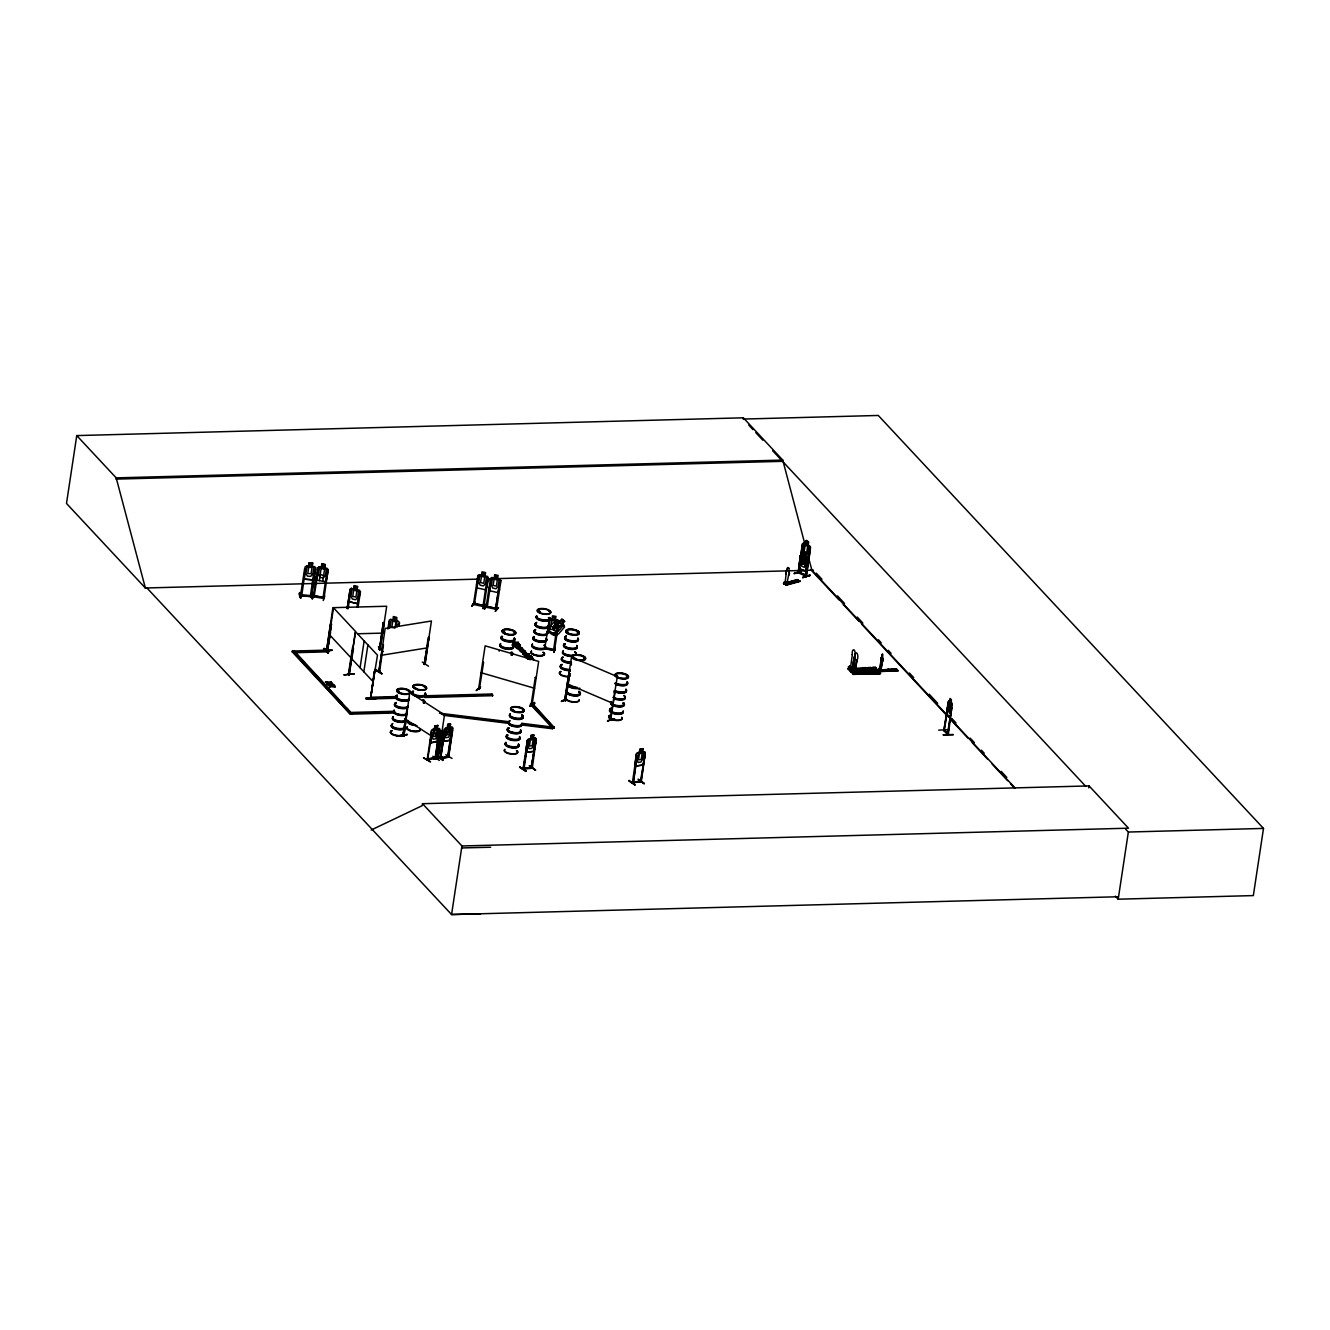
<?xml version="1.0" encoding="UTF-8"?>
<svg xmlns="http://www.w3.org/2000/svg" width="1330" height="1330" viewBox="0 0 1330 1330"><rect width="100%" height="100%" fill="white"/><g stroke="black" fill="none" stroke-linecap="round" stroke-linejoin="round"><path stroke-width="1.5" d="M530.088 659.281C532.914 657.486 535.192 658.716 530.138 659.331M533.496 659.647C532.848 656.039 527.395 659.082 528.226 659.015M850.153 667.195L851.3 667.244M851.084 667.228L850.818 666.596M853.112 669.655C851.117 670.636 855.207 670.187 852.33 669.106L851.898 672.049M854.242 670.154L853.528 670.287M879.978 668.641L879.263 668.425M398.535 691.251L399.033 691.317M409.075 691.268L408.626 691.085M414.212 687.228L415.176 687.992M425.317 686.895L424.403 687.261L425.367 687.028M424.719 686.879L425.55 687.477L425.018 686.829M504.486 632.481L503.122 632.315L504.951 632.232M503.621 632.282L504.402 632.781M512.715 710.503L511.634 709.804L513.629 710.287M514.344 632.349L514.078 632.132M513.43 709.954L512.449 709.671M522.906 709.538L522.707 709.572M522.457 710.037L523.056 709.705M539.681 611.601L538.633 611.634L539.93 611.384M549.323 611.235L548.708 611.268M548.825 611.434L549.822 611.584M566.78 632.681L567.361 632.498M567.112 632.615C569.29 632.748 566.763 631.334 567.511 632.864M573.064 657.785L574.41 658.333M574.942 658.217L573.064 657.885L574.992 658.35M577.187 632.232L578.085 632.099M584.202 658.051L583.604 657.934M617.27 676.355L616.671 676.505M616.256 676.006L617.187 676.671M626.646 675.756L627.278 675.773M949.836 717.469L946.677 714.077L946.761 710.336L946.777 714.077L949.952 717.469L950.8 714.676M849.488 667.095L850.053 666.579M785.947 582.174L785.033 582.141L786.047 582.39M785.614 582.44L784.916 581.725L785.548 584.053L786.18 582.124L785.165 582.025M789.189 568.675L788.69 571.435A2.444 1.729 74.7 0 1 788.524 575.125L788.624 575.109A2.444 1.729 74.7 0 0 788.806 571.401L788.69 571.435M879.928 668.475L878.182 670.004L896.437 669.223L897.733 670.885M851.05 666.546L848.49 666.796L848.723 669.539L873.976 668.741M787.493 567.844L787.044 570.537A2.444 1.729 74.7 0 0 786.146 573.878L785.099 582.723L787.51 584.053M383.456 644.651L379.615 671.717C380.513 670.32 377.205 671.633 379.831 670.952M424.054 664.335L428.992 637.319L425.135 664.385L424.054 664.335L424.952 664.152M424.204 663.354L425.168 663.188M447.695 755.972L448.858 756.055L447.695 756.936M521.809 648.508C513.197 648.658 529.739 652.914 520.662 647.56M521.892 647.943C514.959 648.525 515.608 644.817 518.517 646.23L519.598 646.646L518.833 644.485L514.843 644.585L520.346 646.064L516.422 646.38L518.434 646.796M852.347 654.759L850.469 668.009L852.081 669.472L854.326 656.821A3.674 1.496 88.2 0 0 855.04 652.082A3.674 1.496 88.2 0 0 853.062 650.004A3.674 1.496 88.2 0 0 852.347 654.759L852.131 654.759M855.007 657.851L853.345 671.101L854.741 672.564L857.002 659.913A3.674 1.496 88.2 0 0 857.717 655.175A3.674 1.496 88.2 0 0 855.722 653.096A3.674 1.496 88.2 0 0 855.007 657.851L853.544 671.085L854.957 672.564L857.002 659.913M881.724 670.037L881.557 671.201L879.828 669.289L880.942 660.445A2.444 0.998 88.2 0 1 881.674 657.12L882.322 654.21M879.978 669.273L881.092 660.445A2.444 0.998 88.2 0 1 881.807 657.12L882.089 654.427M433.896 758.981L442.591 757.635L427.196 759.713L431.485 730.818L432.616 729.472L434.046 729.239L437.603 741.01L430.554 742.788L431.419 730.785L432.666 729.488L439.365 728.474L440.097 729.505L437.387 741.791L430.687 742.871M435.359 758.649L439.066 731.633L435.06 758.466M435.209 757.485L436.074 758.549L439.066 731.633M804.983 544.469L782.755 460.08L743.32 417.803L76.758 435.592L66.5 503.455L145.419 588.06L146.982 588.026M480.612 913.826L451.568 914.541L146.932 587.96L145.369 587.993L116.192 477.869L76.758 435.592M301.162 597.303C299.2 585.05 298.585 600.595 301.228 597.303M304.62 568.758L305.634 568.991L304.62 568.758L300.48 595.774L300.796 594.61L311.436 595.674M395.126 712.98L350.355 714.177L292.251 651.883L292.384 651.052L327.978 650.104L328.643 651.8L295.011 652.698L295.144 651.85L328.776 650.952M301.395 595.657L301.794 595.175M305.584 568.841L301.694 595.873M309.275 562.756L308.876 566.181L306.931 567.145L306 573.313L307.363 576.106L310.688 576.372L312.849 573.878L313.78 567.711L312.184 566.464L312.799 563.006L309.258 562.723L308.776 566.065L305.052 566.962L304.304 579.198L312.633 579.88L314.346 576.688M310.472 595.624L310.223 596.605L310.405 595.424M314.262 569.689L315.243 569.772L314.229 569.539L310.322 596.588M311.203 594.444L312.55 598.783L311.187 594.46M300.713 595.807L311.187 596.638L315.193 569.622M311.303 596.655L315.675 567.76L312.317 566.364M313.88 594.094L312.434 598.084M324.121 597.519L313.548 595.607L313.165 596.572L317.538 567.877L321.278 567.278M314.395 595.774L314.079 596.921L318.319 569.888L317.338 569.722M319.366 580.678L321.777 563.97L325.335 564.602L324.819 567.96L328.178 569.755L326.731 578.583M322.675 581.26L325.335 564.602L321.76 564.02M322.957 597.303L322.924 598.517L326.947 571.435L327.912 571.617M323.223 600.562L324.803 596.089M322.076 651.118L332.234 650.254L322.076 650.935M327.795 651.401L326.399 651.018L330.422 624.003L331.469 624.119L327.396 651.451L330.572 632.498M331.17 628.508L331.054 624.152M328.493 652.581C317.321 646.962 328.51 647.012 327.912 653.096M325.518 681.775C333.564 684.601 319.649 680.96 328.859 682.44C334.495 680.445 326.848 684.651 331.187 682.007M329.607 682.623L332.467 684.019L326.798 683.803L328.493 682.623M327.13 684.169L326.897 683.254M328.178 684.634C336.224 687.46 322.326 683.82 331.536 685.299C337.155 683.288 329.507 687.494 333.847 684.867M325.434 682.323L328.859 682.44M329.158 683.354L332.55 683.454M332.284 685.465L335.127 686.879L329.474 686.662L331.153 685.482M329.807 687.012L329.557 686.097M331.103 682.556L330.854 681.658M328.094 685.183L331.536 685.299M332.467 684.019L332.234 683.121M331.818 686.214L335.21 686.313M333.764 685.415L333.531 684.501M335.127 686.879L334.894 685.981M347.13 608.591L349.84 591.185L350.788 591.401L348.094 608.808M347.23 608.458L350.106 589.323L351.386 588.392L350.106 589.323M353.747 588.924L354.246 585.616L357.72 586.414L357.055 589.838L358.618 591.335L357.687 597.502L355.559 599.764L352.317 599.015L350.987 595.99L351.918 589.822L353.83 589.107L354.345 585.765M344.304 674.859L354.229 673.894M357.105 606.879L359.216 593.313L360.181 593.529L359.216 593.313M360.347 591.734L357.454 603.604L349.308 601.759L348.743 598.234M358.053 607.095L360.497 591.667L359.449 590.221L351.369 588.442M348.726 674.443C347.429 673.213 350.638 673.146 348.56 673.346M348.46 674.044L352.566 647.228M353.497 648.442L349.075 675.357L355.409 631.301L333.514 607.827L326.931 650.969M349.391 673.479L348.992 675.274M354.212 673.811L343.805 674.859M350.355 714.177L292.384 651.052M351.519 713.262L351.652 712.431L394.445 711.284M360.081 667.76L364.137 640.894M363.838 671.783L367.911 644.917M366.033 698.815L376.091 698.533L365.85 698.533M374.678 671.534L370.654 698.45L374.295 671.135M370.555 698.383L374.644 671.118M382.974 651.683L378.767 647.228M382.575 651.634L378.402 646.796M396.124 698.267L371.502 698.932L370.538 697.951L377.487 655.191L355.592 631.733L348.626 674.892M371.502 698.932L370.305 697.253M383.306 622.59L379.432 649.655L383.306 622.59L384.37 622.723L379.516 649.639M382.907 644.917L378.817 671.833L385.151 628.458L431.452 620.994L424.869 664.169M387.894 629.073L389.274 620.162L390.538 619.265L398.451 621.276L399.449 622.773L398.9 626.33M388.975 628.159L389.973 622.274L389.025 622.041M389.091 628.026L389.973 622.274M390.122 626.862L391.053 620.694L392.915 620.029L393.348 616.538L396.756 617.403L396.922 626.995M395.226 626.563L395.924 621.941L392.749 621.127L391.818 627.294L394.993 628.109M398.784 626.33L399.482 622.739M398.734 735.823L407.412 734.426L398.684 735.839M406.98 708.873L402.89 735.806L407.279 708.84L403.904 736.105M404.021 735.141L403.871 736.122L409.74 692.514L444.503 714.858L438.036 758.1L437.304 757.635M424.686 663.504L424.287 664.468L428.21 637.452M428.543 666.23L422.292 662.074M427.562 759.895L432.134 732.747M422.508 803.702L461.942 845.98L1128.505 828.191L1089.071 785.914L422.508 803.702L422.225 805.664L371.153 830.053M437.321 728.907L437.853 725.432L435.01 725.881L432.067 736.787L433.081 739.197L435.741 738.782L437.57 735.906L438.501 729.738L437.238 728.857M434.661 729.339L435.01 725.881M432.832 756.238L439.365 760.411M436.007 758.516L436.024 757.369M443.372 759.862L436.689 755.739M441.128 730.852L437.736 758.15L442.026 731.184L441.128 730.852L437.52 757.701M450.405 724.052L449.906 727.36L451.169 728.225L450.222 734.393L448.41 737.269L445.75 737.701L444.719 735.29L445.65 729.123L447.246 727.776L444.137 729.322L439.864 758.266L448.509 756.837L452.765 727.992L450.089 727.277M440.612 758.117L444.802 731.251L440.679 758.083M447.312 727.826L447.661 724.385L450.587 723.969L449.972 727.394M447.545 756.986L451.701 730.104L452.715 730.12L448.626 757.053C439.731 760.062 441.061 757.269 440.247 757.418M445.351 728.092L452.034 726.961L452.649 728.059L450.039 740.295L443.256 741.309L442.807 738.2L443.439 741.242M471.585 605.948L474.81 601.858L472.133 605.582M473.613 604.236L474.777 603.471L473.729 603.438M477.121 587.943L485.284 589.722L486.98 586.713L488.31 577.835L487.262 576.389L479.166 574.61L477.886 575.541L477.138 587.893L476.572 584.369M474.66 603.454L474.295 604.601L478.584 577.586L477.636 577.37M452.034 758.433L445.783 754.742M485.4 572.665L484.868 576.006L486.431 577.503L485.5 583.671L483.372 585.932L480.13 585.2L478.8 582.158L479.731 575.99L481.626 575.275L482.058 571.8L485.533 572.582L485.018 575.89M487.994 579.697L486.946 579.614L482.956 606.547L483.006 605.532M482.674 608.508L485.417 604.236L483.272 608.625M483.056 605.333L483.937 606.713L488.193 577.852L487.179 576.522M487.445 604.701L484.17 608.791L487.362 605.25M487.362 606.613L496.489 608.542L496.489 609.572L500.945 580.661L499.897 579.232L491.784 577.453L490.504 578.384L486.082 607.245L486.481 606.081M490.255 580.212L491.219 580.429L487.179 607.261M487.179 607.444L487.412 606.33L486.165 606.231M478.551 689.189L485.134 645.831L538.667 661.409L532.1 704.75C529.174 704.252 533.629 702.423 531.867 704.717M479.332 689.439L483.588 662.423L482.674 662.157M495.508 609.323L499.664 582.324L495.608 609.356M495.292 611.351L498.517 607.744M461.942 845.98L451.568 914.541L1118.131 896.753M491.901 693.994L492.565 695.69L491.901 693.994L424.187 695.806M515.026 645.449L514.843 644.585M522.258 648.791C518.351 650.786 512.964 646.097 518.6 648.026M518.783 645.266L519.631 646.131L515.691 645.515L516.622 647.145L515.707 645.898L518.484 646.347M514.61 642.39L518.168 642.29C520.529 646.197 515.525 640.628 513.729 642.739M513.945 642.972L517.47 643.836L518.168 642.29M518.833 644.485L519.033 645.333L514.76 645.15M519.681 647.045L519.498 644.452L520.412 645.316M519.066 648.575C521.111 643.271 522.707 652.598 515.791 647.078M519.714 645.333L519.498 644.452M524.619 650.686C528.326 653.678 512.715 649.09 524.535 651.251C516.605 651.683 527.927 653.994 524.352 650.387M520.545 651.351L520.346 650.503M521.543 652.432L521.36 651.584M523.106 654.111C525.234 651.85 522.657 653.18 523.106 654.111C540.579 653.994 515.525 655.191 524.934 653.762M523.521 651.268L520.629 650.786M523.771 654.826L523.588 653.961M522.84 653.811C521.427 650.869 532.948 655.158 522.923 653.263M528.459 656.488L525.134 656.272L530.953 656.006L527.528 657.619L530.953 656.006M525.599 653.745L522.291 652.315L523.355 653.246M525.4 656.555L525.217 655.707M525.849 654.028L526.763 653.595L525.949 652.199M530.005 656.438C516.439 659.098 542.773 657.186 527.611 657.053M526.68 657.934L526.447 657.037M529.34 654.676L529.157 653.811M530.87 656.571L530.554 655.574M532.017 657.801L531.834 656.937M534.344 702.473C536.655 705.183 523.172 709.356 534.394 702.539M530.454 704.451L532.532 703.553L554.311 727.876L552.349 727.926L530.454 704.451L532.416 704.401L554.311 727.876M531.169 704.501L535.292 677.485L536.206 677.735L535.292 677.485M531.052 704.484L531.086 703.736M531.385 704.335L532.532 703.553M526.048 749.189L527.328 740.278L528.542 738.965L535.508 738.117L536.273 739.164L533.513 751.45L526.497 752.298L526.082 749.123M527.395 740.311L523.039 769.206L532.266 768.191L536.007 741.176L531.036 768.158L532.2 767.044M524.352 768.291L523.239 769.355L528.01 742.223L524.037 769.073M528.01 742.223L523.189 769.156M533.297 738.449L534.61 739.364L533.679 745.532L531.801 748.374L529.041 748.724L527.96 746.28L528.891 740.112L530.537 738.815L530.969 735.407L533.978 735.074L531.036 735.457M526.264 770.851L519.598 767.161L526.215 770.901M546.863 635.125L544.652 648.724L554.51 650.403L558.883 621.509L555.375 619.813L556.007 616.422L552.449 615.84L552.05 619.281L550.105 620.079L549.174 626.247L550.554 629.206L553.862 629.772L556.04 627.444L556.971 621.276L555.358 619.863M547.395 631.434L548.891 621.692M545.034 647.743L544.735 648.707L554.543 650.254M533.912 735.025L533.363 738.499L535.508 738.117M535.209 741.276L531.468 768.308M536.206 739.131L531.052 768.125M553.529 650.254L557.519 623.205L558.5 623.371L557.519 623.205M553.596 650.054L554.66 649.422M553.895 652.315L555.275 647.777L554.045 651.816M530.57 703.62L552.465 727.078L552.382 728.74L521.543 724.95M552.382 728.74L552.465 727.078L521.643 723.287M566.53 699.081L561.559 700.927M568.824 673.462L564.751 700.328L565.566 700.711L569.839 673.712L568.824 673.462L569.839 673.712M569.606 673.795L565.383 700.661C567.361 700.195 563.92 698.067 565.117 700.278L561.476 701.475M607.993 721.375L607.594 720.611L614.626 718.898M617.452 675.889L610.204 719.547M629.14 780.361L635.241 785.116L628.625 780.91M637.253 756.072L636.239 756.038L637.253 756.072L633.246 782.988L633.08 781.774L632.082 782.921L641.093 781.741M642.856 748.856L642.357 752.165L643.67 753.079L642.723 759.247L640.844 762.09L638.084 762.439L637.004 759.995L640.013 749.123L642.972 748.74L642.423 752.215L644.485 751.949L637.602 752.68L636.372 753.977L635.092 762.905L635.607 766.063L642.44 765.016M637.053 755.939L633.296 782.938L632.349 783.087L636.538 754.06M633.396 782.007L640.412 781.325L632.664 782.09L632.432 783.071M638.284 779.596L644.385 783.852L638.649 779.629M641.26 781.94L640.096 781.874L641.243 780.76M641.21 781.924L645.067 754.891L640.295 782.023L640.994 780.743M640.944 781.741L645.25 752.846L644.485 751.783L645.316 752.88M641.309 781.89L641.459 780.91M644.335 783.37L638.217 779.131M743.32 417.803L743.138 419.066L878.282 415.459L1263.5 828.424L1253.342 895.589L1118.197 899.196L1115.355 896.154M783.836 583.837L783.852 582.291L785.432 582.025L783.919 583.338L786.13 584.435L786.279 583.504M784.75 583.654L784.916 581.725M786.146 573.878L786.047 573.912A2.444 1.729 74.7 0 1 786.944 570.553L787.41 568.11M786.313 584.901L787.859 583.222L787.676 584.385L785.049 583.089M790.984 581.243L794.958 582.39L792.364 580.861M793.578 580.528L797.551 581.676L794.958 580.146M794.476 573.729L801.741 570.952L794.559 573.163M795.839 580.129L797.252 579.514L800.028 581.41L786.429 585.134M800.062 556.023L799.064 568.558L805.581 571.435L808.357 559.681L807.493 558.118L801.109 555.242L800.062 556.023L799.064 568.558M809.371 549.224L810.369 549.49L806.379 576.405L798.033 572.698L802.439 543.854L803.486 543.072C807.36 546.597 803.819 536.805 808.49 541.875L807.925 545.2L810.502 547.594L806.13 576.472L805.249 576.123L809.621 549.157L805.315 576.156M798.332 572.632L800.028 561.11M800.61 557.27L802.522 543.937M799.895 567.212C801.641 577.27 796.121 570.836 799.264 572.016M801.641 555.707L802.339 545.765M798.515 581.193L795.872 579.897M803.137 556.206L801.591 556.688L800.66 562.856L801.624 566.115L804.185 567.278L805.963 565.25L806.296 553.978L803.553 552.748L803.054 556.223L800.228 556.09M805.88 540.761L805.298 544.103L803.802 544.569L802.855 550.753L803.802 554.012L806.312 555.192L808.058 553.164L808.49 541.875M810.303 575.524L802.672 577.553L809.987 574.843M807.626 559.215L810.336 547.627M872.696 667.427C878.681 673.146 868.523 665.715 875.456 667.344L877.335 670.187L850.219 670.22L848.49 666.796M849.006 668.957C847.692 663.919 852.031 668.175 849.454 666.031M849.704 666.014L849.654 669.638L849.754 666.53M850.219 670.22L850.435 668.824L850.435 671.318L878.332 670.436L880.393 672.98L878.282 670.786L850.868 671.866L878.332 670.436M854.276 669.855L851.366 669.888L851.1 671.633L853.328 674.393L880.51 673.562L852.779 673.579M852.58 669.106L852.779 672.714M852.53 672.714L853.361 668.907M855.872 673.229L853.095 673.312L853.311 671.916L853.212 674.061M853.86 671.55L854.076 670.17M855.971 673.745L856.237 671.999M862.887 667.743L864.932 670.287L862.887 667.743L865.647 667.643L867.692 670.204L865.647 667.643M868.091 667.577L870.153 670.12L868.091 667.577L870.851 667.494L872.912 670.037L870.851 667.494M875.888 668.707L875.456 667.344M878.831 670.071L879.296 668.109L879.263 670.519M879.645 670.918L879.778 669.971L879.778 671.633M880.144 669.738L880.011 668.591M880.909 670.254L882.405 661.825A2.444 0.998 88.2 0 0 882.605 658.101L882.788 654.244M888.074 669.256L889.454 670.952L888.074 669.256L891.333 670.653M891.566 669.14L892.929 670.835L891.566 669.14L893.394 669.09L894.774 670.786L893.394 669.09M894.625 669.04L896.004 670.752L894.625 669.04L896.47 668.99L897.833 670.686L879.296 671.118M878.565 670.087L896.47 668.99M953.327 734.775L943.003 734.808L953.145 734.493M952.247 705.798L951.848 704.119L947.874 734.675L943.751 730.37L948.706 700.76L949.753 701.891L947.874 708.441L949.404 713.163C952.995 710.004 949.903 693.994 951.914 704.202M948.224 703.437L944.034 730.669L944.765 729.754M946.91 710.37L948.24 701.558M947.725 709.605L944.184 730.719M949.653 701.891L950.119 698.433L951.515 699.929M947.426 734.193L951.881 707.361L948.273 734.659L943.801 730.37M949.038 729.588L938.681 730.153M1088.771 787.875L1089.071 785.914M1118.197 899.196L1128.355 832.031L1125.612 829.089M880.776 670.254L882.272 661.825A2.444 0.998 88.2 0 0 882.754 658.101L882.605 658.101M327.878 650.403L326.582 649.871M786.861 583.587L788.624 575.109M947.991 733.645L947.608 733.296M532.715 659.514L531.019 658.55L530.005 659.83M531.185 767.177L532.416 767.227L531.468 767.344M562.54 623.87L564.568 626.995L558.633 633.861L555.475 635.657C543.521 632.997 551.468 622.357 557.785 620.196L559.697 621.725L561.925 619.132L564.735 621.31L562.357 623.92L563.039 625.832L558.916 630.586L555.74 631.534L553.114 629.506L553.463 626.364L557.586 621.592L559.714 621.675M545.084 647.61L553.48 649.24M557.802 620.129L558.883 621.509M555.475 635.657L548.858 630.47M557.519 630.437L555.807 633.512L547.478 632.049L555.757 633.346L557.42 630.354M318.851 566.896L327.113 568.359L328.194 569.706L323.922 598.65L323.905 597.453L313.265 595.724M326.848 578.583L325.119 581.692L316.823 580.179M313.315 594.477L311.852 598.45L313.93 594.094M312.434 598.616L313.248 594.543M437.387 741.791L438.767 738.366M548.991 630.487L550.288 627.311M534.76 747.992L533.396 751.3L526.564 752.348M642.556 765.149L643.903 761.708L642.556 765.149L635.607 766.063L635.191 762.871M375.393 669.09L381.959 673.828L374.894 669.655M423.538 757.784L430.588 761.907L423.538 757.801M809.072 556.406L807.676 559.348L801.358 556.422L801.026 552.731L801.441 556.389L807.692 559.182M520.013 767.077L526.148 771.267M525.699 771.45L519.631 767.144M443.156 740.544L450.421 727.144M499.598 589.539L497.886 592.615L489.739 590.769L489.191 587.212L489.773 590.736M801.608 571.401L794.027 573.513M561.426 701.326L566.397 699.48M299.699 593.446L301.145 597.852M476.273 690.602L480.446 687.278M476.356 690.187L480.596 686.829M474.644 602.307L472.1 606.131M487.279 605.15L484.735 608.974M477.886 575.541L473.463 604.402L483.837 606.696M483.239 605.383L474.694 603.62L484.054 605.566M500.529 582.656L499.565 582.44M486.348 606.264L496.788 608.425M495.408 611.285L498.019 607.511M350.704 591.534L349.74 591.318M349.308 601.759L357.454 603.604M864.118 668.574L866.428 668.757M866.478 668.84L864.4 668.674M869.321 672.199L866.994 671.667L869.388 671.966M397.853 691.484L398.817 692.115M513.862 631.783L514.66 632.232M538.733 611.235L540.196 611.9M567.893 632.099L568.592 633.014L567.212 632.149M523.089 709.804L522.723 709.588M584.518 657.968L583.704 657.369L584.419 657.885M626.413 676.205L627.444 676.288M559.714 621.875L561.942 619.281L564.568 621.376M527.495 740.345L530.537 738.765M637.668 752.73L636.372 753.977M398.235 624.369L399.067 624.734M849.704 670.586L877.517 670.104M852.63 673.712L880.477 673.562M880.41 673.196L853.212 673.828M875.207 667.993L877.601 670.47M877.351 670.187L850.136 671.052L847.991 668.807L875.822 668.125M879.596 671.467L878.315 669.788L896.736 669.871M897.467 670.603L879.778 671.65M792.63 581.725L793.794 581.692M534.411 703.005L530.188 706.297L534.776 703.121M548.226 619.714L549.539 618.683L552.066 619.231M548.326 619.78L549.556 618.849L557.719 620.279L564.236 625.383M317.654 567.927L318.901 566.962M786.479 585.134L783.42 583.637L797.219 579.747L799.131 581.011M783.769 583.82L797.9 580.362L783.636 583.587M785.581 584.718L799.513 581.16M786.296 584.768L799.879 580.828M428.41 758.832L427.811 758.931M381.843 673.778L374.844 669.721M503.704 631.966L504.303 632.93M408.426 691.517L408.476 691.218M511.983 709.921L512.981 710.519M787.693 567.478L789.023 568.06M321.361 567.445L319.433 568.243L318.502 574.41L319.865 577.37L323.173 577.952L325.351 575.624L326.282 569.456L324.686 568.043M327.213 683.603L329.242 682.805M328.776 683.005L330.771 682.207M329.89 686.463L331.901 685.665M331.453 685.848L333.448 685.066M326.798 683.803L328.41 683.188M329.474 686.662L331.07 686.047M609.855 718.882L611.102 718.898L610.038 718.682M607.511 721.176L614.277 718.699M803.553 552.748L806.296 553.978M805.797 557.287L808.357 559.681M378.535 671.617L379.632 671.683M327.546 650.038L326.798 650.087M379.665 648.658L380.546 648.624L379.399 648.924M427.196 759.713L428.293 759.779M803.087 546.098L798.715 573.047M809.654 546.015L810.502 547.594M799.214 572.316L806.529 575.425L798.964 572.382M802.788 577.536L809.97 575.325L802.672 577.553M785.548 584.053L785.897 582.307M785.964 584.868L799.862 581.044M869.205 671.999L867.027 671.384L868.972 672.066M415.841 687.81L414.694 687.394M583.504 657.602L584.452 657.735M554.51 649.406L553.679 649.273M518.118 647.444L518.5 648.591M479.581 688.458L478.517 688.159L479.764 688.308M445.035 731.4L444.02 731.384L440.313 758.399M447.894 756.438L441.161 757.551M442.824 760.494L436.622 756.122M381.095 655.324L427.395 647.86M435.093 725.981L437.936 725.482M450.471 724.102L447.661 724.385M403.722 735.191L402.957 734.742L403.971 735.074M398.318 736.089L407.013 734.692M443.356 741.375L450.039 740.295M437.154 756.704L438.202 757.102L437.121 756.72M435.01 757.801L427.562 758.915M433.647 758.815L442.341 756.903L428.26 758.898M379.183 649.422L380.164 649.439L386.697 606.247L332.882 607.677L326.631 651.035M643.038 748.79L640.079 749.172L639.663 752.581L637.685 752.83M529.589 765.914L535.707 770.153L529.556 765.847M531.152 767.46L523.638 768.391M531.368 767.61L524.136 768.374M645.266 755.024L644.252 754.991M300.464 595.607L311.253 596.505M889.205 669.638L890.535 669.838M539.082 611.152L538.683 611.767M398.335 691.617L397.969 691.866M428.061 759.613L428.293 758.615M479.332 689.406L478.468 689.139M447.994 757.136L451.701 730.104M610.803 718.998L610.653 719.979L614.909 692.996L613.911 692.747M854.326 656.821L852.081 669.472M848.44 668.375L851.2 668.275M875.406 667.693L848.191 668.774M848.257 669.09L875.456 668.225M853.577 670.42L877.567 669.539M878.448 669.672L880.377 668.724M897.883 670.453L879.446 670.968L897.883 671.052M876.753 671.268L851.084 671.633M876.736 671.484L851.266 672.298L876.852 671.833M856.636 673.462L880.443 672.631M383.456 622.739L384.37 622.723M321.877 650.819L332.201 650.27M370.738 697.02L370.887 697.053M365.9 698.1L375.974 697.818M365.8 698.582L376.091 698.516M524.087 768.108L523.538 768.374M116.192 477.869L782.755 460.08M116.009 479.116L782.555 461.327M145.369 587.993L478.384 579.115M486.68 578.899L813.478 570.171M357.787 633.762L382.624 633.113M514.527 642.955L518.085 642.856M517.752 643.188C505.134 643.321 527.777 646.33 513.33 642.972M515.109 644.884L519.116 644.784M292.251 651.883L294.213 651.833L304.138 662.473M519.149 648.009L521.343 647.959M522.341 648.225L518.567 648.358M520.263 651.052L524.103 651.251M521.626 651.866L524.519 651.883L521.277 652.132M525.55 653.18L525.284 652.232M523.854 654.26L529.423 654.111M523.505 654.526L529.074 654.377M525.483 656.006L530.088 655.873M525.134 656.272L530.454 656.139M526.763 657.369L532.1 657.236M527.528 657.619L531.751 657.502M528.226 658.267L527.412 657.718L527.628 659.065M532.731 659.115L533.579 659.082M370.837 697.236L397.504 696.521M370.738 698.034L397.387 697.352M424.054 696.654L492.699 694.859M424.852 697.502L492.565 695.69M350.488 713.329L395.243 712.132M552.465 727.078L554.427 727.028M1128.355 832.031L1263.5 828.424M461.643 847.942L490.687 847.227M564.901 700.212L565.865 700.594M610.27 718.549L609.905 719.663M609.988 719.497L610.852 719.846M792.763 581.376L793.678 581.626M806.13 576.472L806.446 575.358M309.358 562.839L312.683 563.155M306.349 565.865L314.545 566.646L315.559 567.844M304.387 579.049L312.633 579.88M554.427 650.42L554.593 649.256M439.432 713.163L509.307 721.774M441.361 714.26L509.34 722.589M521.51 724.119L552.499 727.909M443.455 715.324L509.224 723.42M889.837 669.472L889.221 670.137M321.195 568.558L324.503 569.14M320.264 574.726L323.572 575.308M329.524 683.171L332.151 683.687M332.201 686.031L334.811 686.546M486.115 607.212L496.639 609.406M399.299 691.434L397.903 691.5L399.15 691.534M327.313 651.401L331.469 624.119M948.024 733.695L944.333 730.07M313.331 596.754L323.971 598.5M481.078 672.697L534.61 688.275M529.224 765.897L535.308 770.12M523.904 653.23L522.939 652.531L525.018 653.196M523.604 650.719L524.585 651.251M617.386 676.671L571.518 657.053L564.701 700.361M567.461 683.919L613.33 703.537M799.23 568.459L805.531 571.285M803.42 543.222L809.687 546.081M528.442 658.982L527.428 658.067M555.275 648.259L553.995 652.199M430.205 739.746L430.77 742.755M402.907 735.756L403.821 736.055M405.683 719.38L431.751 736.138M947.775 734.659L944.682 730.054M851.366 669.888L853.095 673.312M748.757 425.101L752.98 429.623M755.806 432.649L762.838 440.197M772.697 450.77L1085.795 786.396M948.706 700.893L951.798 704.202M816.304 573.197L821.957 579.248M837.468 595.89L844.533 603.454M857.235 617.07L862.871 623.122M878.399 639.763L881.225 642.789M888.274 650.353L891.1 653.379M909.437 673.047L913.677 677.585M929.204 694.21L937.667 703.287M951.781 718.416L956.004 722.955M970.119 738.083L974.358 742.622M981.407 750.187L984.233 753.212M1001.174 771.367L1006.81 777.418M1015.123 788.058L811.915 570.204L808.175 556.356M810.668 569.523L839.014 599.896M843.253 604.468L858.848 621.177M861.69 624.219L946.711 715.374M950.967 719.929L967.974 738.15M972.23 742.705L987.808 759.43M992.064 763.985L1007.658 780.693M1010.484 783.736L1014.74 788.291M517.852 642.623C521.293 645.615 513.596 645.349 512.748 643.005M329.458 634.693L351.353 658.167M351.536 658.599L373.431 682.057M327.845 650.935L328.643 651.8M294.346 651.002L352.317 714.127L346.648 708.042M309.807 668.541L322.558 682.224M328.227 688.292L342.392 703.487M499.831 579.331L500.795 580.728M310.755 593.912L311.952 598.733M299.184 593.463L300.547 597.802M316.224 576.688L316.806 580.212M577.735 639.198A6.866 2.577 8.6 0 1 570.52 641.825A6.866 2.577 8.6 0 1 566.081 637.07M577.918 637.951A6.85 2.577 8.6 0 1 570.703 640.578A6.85 2.577 8.6 0 1 566.281 635.823M576.605 646.596A6.85 2.577 8.6 0 1 569.39 649.223A6.85 2.577 8.6 0 1 564.967 644.485M576.771 646.164A6.949 2.61 8.6 0 1 569.439 648.841A6.949 2.61 8.6 0 1 564.951 644.019M576.821 645.782A6.949 2.61 8.6 0 1 569.506 648.458A6.949 2.61 8.6 0 1 565.001 643.637M577.885 638.766A6.949 2.61 8.6 0 1 570.57 641.426A6.949 2.61 8.6 0 1 566.065 636.605M577.952 638.383A6.949 2.61 8.6 0 1 570.62 641.043A6.949 2.61 8.6 0 1 566.131 636.222M574.776 652.165A6.833 2.577 8.6 0 1 574.71 655.324M573.463 655.64A6.833 2.577 8.6 0 1 565.217 654.543A6.833 2.577 8.6 0 1 563.139 651.218M574.843 651.683A6.833 2.577 8.6 0 1 570.287 655.225A6.833 2.577 8.6 0 1 563.222 650.736M576.804 645.366A6.866 2.577 8.6 0 1 570.47 648.126A6.866 2.577 8.6 0 1 564.252 643.703M568.808 676.438A6.85 2.577 8.6 0 1 560.844 674.559A6.85 2.577 8.6 0 1 560.894 671.401M575.641 653.113A6.866 2.594 8.6 0 1 575.607 655.108M573.446 655.889A6.866 2.594 8.6 0 1 565.167 654.809A6.866 2.594 8.6 0 1 563.072 651.451M571.002 661.991A6.866 2.577 8.6 0 1 561.709 658.018M562.174 657.419A6.866 2.577 8.6 0 1 563.072 656.954M569.689 670.653A6.866 2.577 8.6 0 1 562.291 669.106A6.866 2.577 8.6 0 1 560.861 666.081M561.759 665.15A6.949 2.61 8.6 0 0 561.709 668.358A6.949 2.61 8.6 0 0 569.789 670.254A6.949 2.61 8.6 0 0 569.872 670.819M569.839 669.871A6.949 2.61 8.6 0 1 561.759 667.976A6.949 2.61 8.6 0 1 561.809 664.767M569.872 669.406A6.866 2.577 8.6 0 1 561.892 667.527A6.866 2.577 8.6 0 1 561.958 664.368M570.969 662.456A6.949 2.61 8.6 0 1 562.873 660.561A6.949 2.61 8.6 0 1 562.939 657.352M568.741 676.87A6.866 2.577 8.6 0 1 560.778 675.008A6.866 2.577 8.6 0 1 560.828 671.833M570.803 663.238A6.866 2.577 8.6 0 1 563.421 661.692A6.866 2.577 8.6 0 1 561.992 658.666M570.903 662.839A6.949 2.61 8.6 0 1 563.405 661.276A6.949 2.61 8.6 0 1 561.958 658.217M573.38 656.272A6.85 2.577 8.6 0 1 565.117 655.175A6.85 2.577 8.6 0 1 563.039 651.85M575.558 653.495A6.85 2.577 8.6 0 1 575.99 654.892M514.145 639.048A6.866 2.577 8.6 0 1 506.913 641.675A6.866 2.577 8.6 0 1 502.474 636.92M512.998 646.463A6.85 2.577 8.6 0 1 506.68 649.223A6.85 2.577 8.6 0 1 500.479 644.801M514.294 638.616A6.949 2.61 8.6 0 1 506.963 641.276A6.949 2.61 8.6 0 1 502.474 636.455M512.133 652.249A6.85 2.577 8.6 0 1 511.202 654.709M499.132 651.185A6.85 2.577 8.6 0 1 499.598 650.603M512.283 645.316A6.949 2.61 8.6 0 1 507.644 648.924A6.949 2.61 8.6 0 1 500.446 644.352M512.333 644.934A6.949 2.61 8.6 0 1 507.711 648.541A6.949 2.61 8.6 0 1 500.496 643.969M512.333 644.501A6.866 2.577 8.6 0 1 507.761 648.076A6.866 2.577 8.6 0 1 500.645 643.554M514.344 638.234A6.949 2.61 8.6 0 1 507.927 641.043A6.949 2.61 8.6 0 1 501.626 636.555M514.311 637.802A6.85 2.577 8.6 0 1 507.994 640.561A6.85 2.577 8.6 0 1 501.792 636.156M512.083 652.664A6.866 2.594 8.6 0 1 511.152 655.125A6.866 2.594 8.6 0 0 511.202 652.033M511.086 652.631A6.833 2.577 8.6 0 1 511.917 655.324M425.018 694.11A6.866 2.577 8.6 0 1 417.803 696.737A6.866 2.577 8.6 0 1 413.364 691.982M425.168 693.678A6.949 2.61 8.6 0 1 417.853 696.355A6.949 2.61 8.6 0 1 413.347 691.534M425.234 693.296A6.949 2.61 8.6 0 1 417.903 695.972A6.949 2.61 8.6 0 1 413.414 691.151M425.201 692.864A6.85 2.577 8.6 0 1 418.867 695.64A6.85 2.577 8.6 0 1 412.666 691.218M423.223 699.996A6.949 2.61 8.6 0 1 424.071 702.739M423.206 699.58A6.866 2.577 8.6 0 1 423.156 702.739M423.156 700.378A6.949 2.61 8.6 0 1 424.021 703.105M423.888 701.525A6.85 2.577 8.6 0 1 424.32 702.922M419.781 728.873A6.866 2.594 8.6 0 1 413.431 731.65A6.866 2.594 8.6 0 1 407.196 727.211M416.972 725.565A6.866 2.577 8.6 0 1 407.678 721.592M419.815 728.441A6.85 2.577 8.6 0 1 413.497 731.217A6.866 2.594 8.6 0 1 407.229 726.961M407.279 726.795A6.85 2.577 8.6 0 0 413.497 731.217A6.866 2.594 8.6 0 0 419.815 728.624M415.392 724.75A6.949 2.61 8.6 0 1 407.712 720.777M413.663 724.035A6.85 2.577 8.6 0 1 407.878 720.361M415.326 725.133A6.949 2.61 8.6 0 1 407.645 721.841M408.676 700.378A6.866 2.577 8.6 0 1 398.983 700.361A6.866 2.577 8.6 0 1 397.055 696.255M409.324 698.533A6.85 2.577 8.6 0 1 399.981 699.364A6.85 2.577 8.6 0 1 397.254 695.025M407.545 707.793A6.85 2.577 8.6 0 1 397.87 707.76A6.85 2.577 8.6 0 1 395.941 703.67M407.712 707.377A6.949 2.61 8.6 0 1 397.886 707.361A6.949 2.61 8.6 0 1 395.924 703.204M407.761 706.995A6.949 2.61 8.6 0 1 397.936 706.978A6.949 2.61 8.6 0 1 395.974 702.822M408.825 699.962A6.949 2.61 8.6 0 1 399 699.946A6.949 2.61 8.6 0 1 397.038 695.789M408.892 699.597A6.949 2.61 8.6 0 1 399.067 699.563A6.949 2.61 8.6 0 1 397.105 695.424M408.21 705.947A6.866 2.577 8.6 0 1 398.85 706.779A6.866 2.577 8.6 0 1 396.124 702.423M406.631 714.011A6.866 2.594 8.6 0 1 397.72 714.243A6.866 2.594 8.6 0 1 394.079 710.353M407.146 713.163A6.866 2.594 8.6 0 1 398.601 714.21A6.866 2.594 8.6 0 1 394.129 710.104M403.505 732.714A6.85 2.577 8.6 0 1 396.307 735.34A6.85 2.577 8.6 0 1 391.868 730.602M405.683 714.775A6.866 2.594 8.6 0 1 396.872 714.277A6.866 2.594 8.6 0 1 394.046 710.652M404.819 728.325A6.85 2.577 8.6 0 1 396.307 729.372A6.85 2.577 8.6 0 1 391.851 725.282M405.035 726.396A6.866 2.577 8.6 0 1 396.49 728.142A6.866 2.577 8.6 0 1 392.932 723.553M403.472 733.146A6.866 2.594 8.6 0 1 396.24 735.773A6.866 2.594 8.6 0 1 391.785 731.018M405.002 727.227A6.949 2.61 8.6 0 1 397.221 729.156A6.949 2.61 8.6 0 1 391.818 724.817M404.569 728.125A6.949 2.61 8.6 0 1 395.542 728.375A6.949 2.61 8.6 0 1 391.885 724.434M405.068 726.845A6.949 2.61 8.6 0 1 405.051 727.527M404.636 718.815A6.866 2.577 8.6 0 1 400.064 722.373A6.866 2.577 8.6 0 1 392.965 717.868M405.667 719.081A6.949 2.61 8.6 0 1 399.249 721.891A6.949 2.61 8.6 0 1 392.949 717.402M405.733 718.699A6.949 2.61 8.6 0 1 399.299 721.508A6.949 2.61 8.6 0 1 392.998 717.02M406.132 718.981A6.85 2.577 8.6 0 1 398.485 720.893A6.85 2.577 8.6 0 1 393.165 716.621M406.498 714.676A6.85 2.577 8.6 0 1 397.62 714.908A6.85 2.577 8.6 0 1 394.013 711.035M403.505 732.896A6.866 2.594 8.6 0 1 396.274 735.523A6.866 2.594 8.6 0 1 391.818 730.769M573.346 658.832A6.833 2.577 8.6 0 1 577.32 655.241A6.833 2.577 8.6 0 1 585.333 659.397A6.833 2.577 8.6 0 1 574.593 659.464M569.855 671.633A6.85 2.577 8.6 0 1 569.872 670.968M571.435 664.933A6.85 2.577 8.6 0 1 571.468 662.955M571.401 664.518A6.949 2.61 8.6 0 1 571.418 662.49M571.168 662.988A6.85 2.577 8.6 0 1 571.185 662.307M569.822 671.201A6.949 2.61 8.6 0 1 569.822 670.519M571.451 664.136A6.949 2.61 8.6 0 1 571.002 662.722M569.406 676.322A6.866 2.594 8.6 0 1 570.304 675.856M578.799 692.448A6.85 2.577 8.6 0 1 574.227 696.006A6.85 2.577 8.6 0 1 567.145 691.5M579.232 699.646A6.833 2.577 8.6 0 1 572.482 701.675A6.833 2.577 8.6 0 1 565.815 697.868M578.949 691.999A6.949 2.61 8.6 0 1 574.311 695.623A6.949 2.61 8.6 0 1 567.112 691.035M578.999 691.617A6.949 2.61 8.6 0 1 574.377 695.241A6.949 2.61 8.6 0 1 567.162 690.652M578.999 691.201A6.866 2.577 8.6 0 1 574.427 694.775A6.866 2.577 8.6 0 1 567.312 690.253M577.17 688.258A6.949 2.61 8.6 0 1 568.193 685.648M567.76 684.235A6.949 2.61 8.6 0 1 568.226 683.62M577.237 687.876A6.949 2.61 8.6 0 1 569.739 686.313A6.949 2.61 8.6 0 1 568.292 683.238M577.27 687.411A6.866 2.577 8.6 0 1 569.872 685.864A6.866 2.577 8.6 0 1 568.442 682.839M579.165 700.079A6.833 2.577 8.6 0 1 572.415 702.124A6.833 2.577 8.6 0 1 565.749 698.3M579.88 688.192A6.866 2.577 8.6 0 1 572.715 688.192A6.866 2.577 8.6 0 1 567.777 685.349M615.391 676.455A6.833 2.577 8.6 0 1 621.991 673.728A6.833 2.577 8.6 0 1 627.644 678.267A6.833 2.577 8.6 0 1 616.256 677.153M615.408 676.072A6.866 2.594 8.6 0 1 622.058 673.329A6.866 2.594 8.6 0 1 627.727 677.901A6.866 2.594 8.6 0 1 616.289 676.77M626.912 682.922A6.85 2.577 8.6 0 1 623.986 685.781A6.85 2.577 8.6 0 1 615.225 683.969M625.965 689.09A6.85 2.577 8.6 0 1 623.787 691.866A6.85 2.577 8.6 0 1 615.524 690.785M625.782 690.337A6.85 2.577 8.6 0 1 622.856 693.196A6.85 2.577 8.6 0 1 614.094 691.384M624.019 695.407A6.833 2.577 8.6 0 1 622.723 698.882A6.833 2.577 8.6 0 1 613.23 697.153M625.948 689.904A6.949 2.61 8.6 0 1 622.972 692.814A6.949 2.61 8.6 0 1 614.078 690.968M626.014 689.522A6.949 2.61 8.6 0 1 623.787 692.332A6.949 2.61 8.6 0 1 615.408 691.234M627.128 682.107A6.949 2.61 8.6 0 1 624.152 685.017A6.949 2.61 8.6 0 1 615.258 683.171M627.095 681.692A6.85 2.577 8.6 0 1 624.169 684.551A6.85 2.577 8.6 0 1 615.408 682.722M627.078 682.49A6.949 2.61 8.6 0 1 624.102 685.399A6.949 2.61 8.6 0 1 615.192 683.554M623.953 695.856A6.833 2.577 8.6 0 1 622.656 699.314A6.833 2.577 8.6 0 1 614.41 698.283M613.163 697.585A6.833 2.577 8.6 0 0 622.656 699.314A6.833 2.577 8.6 0 0 624.817 696.604M621.692 717.269A6.833 2.577 8.6 0 1 614.51 719.896A6.833 2.577 8.6 0 1 610.088 715.158M623.205 711.766A6.949 2.61 8.6 0 1 614.543 713.512A6.949 2.61 8.6 0 1 610.936 708.873M623.271 711.384A6.949 2.61 8.6 0 1 614.61 713.129A6.949 2.61 8.6 0 1 610.985 708.508M623.221 710.935A6.85 2.577 8.6 0 1 614.693 712.664A6.85 2.577 8.6 0 1 611.135 708.109M621.642 717.685A6.833 2.577 8.6 0 1 614.443 720.295A6.833 2.577 8.6 0 1 610.021 715.557M623.038 712.182A6.85 2.577 8.6 0 1 616.272 714.227A6.85 2.577 8.6 0 1 609.589 710.419M622.839 703.354A6.85 2.577 8.6 0 1 618.267 706.912A6.85 2.577 8.6 0 1 611.185 702.406M622.989 702.905A6.949 2.61 8.6 0 1 618.35 706.529A6.949 2.61 8.6 0 1 611.152 701.941M623.936 703.238A6.949 2.61 8.6 0 1 617.502 706.047A6.949 2.61 8.6 0 1 611.202 701.558M623.903 702.822A6.85 2.577 8.6 0 1 618.467 705.665A6.85 2.577 8.6 0 1 610.902 701.758M624.734 697.236A6.833 2.577 8.6 0 1 622.54 700.012A6.833 2.577 8.6 0 1 614.31 698.915M520.545 729.804A6.833 2.577 8.6 0 1 513.347 732.431A6.833 2.577 8.6 0 1 508.925 727.693A6.866 2.594 8.6 0 0 513.313 732.614A6.866 2.594 8.6 0 0 520.545 729.987M521.427 724.035A6.85 2.577 8.6 0 1 515.109 726.795A6.85 2.577 8.6 0 1 508.891 722.389M522.108 723.952A6.949 2.61 8.6 0 1 513.447 725.698A6.949 2.61 8.6 0 1 509.822 721.06M522.075 723.503A6.866 2.577 8.6 0 1 513.53 725.232A6.866 2.577 8.6 0 1 509.972 720.661M520.462 730.303A6.833 2.577 8.6 0 1 513.28 732.913A6.833 2.577 8.6 0 1 508.858 728.175M522.042 724.335A6.949 2.61 8.6 0 1 514.261 726.263A6.949 2.61 8.6 0 1 508.858 721.924M521.676 715.922A6.866 2.577 8.6 0 1 517.104 719.48A6.866 2.577 8.6 0 1 510.005 714.975M521.826 715.474A6.949 2.61 8.6 0 1 517.187 719.098A6.949 2.61 8.6 0 1 509.988 714.509M521.875 715.091A6.949 2.61 8.6 0 1 517.237 718.715A6.949 2.61 8.6 0 1 510.038 714.127M521.859 714.676A6.85 2.577 8.6 0 1 517.304 718.233A6.85 2.577 8.6 0 1 510.205 713.728M520.811 731.65A6.833 2.577 8.6 0 1 514.062 733.695A6.833 2.577 8.6 0 1 507.395 729.887M507.861 729.289A6.833 2.577 8.6 0 1 508.758 728.823M520.911 731.267A6.866 2.594 8.6 0 1 512.366 732.996A6.866 2.594 8.6 0 1 508.792 728.408M519.365 737.751A6.866 2.577 8.6 0 1 512.15 740.378A6.866 2.577 8.6 0 1 507.711 735.623M518.235 745.166A6.85 2.577 8.6 0 1 511.9 747.926A6.85 2.577 8.6 0 1 505.699 743.52M519.515 737.319A6.949 2.61 8.6 0 1 512.2 739.979A6.949 2.61 8.6 0 1 507.694 735.158M519.581 736.936A6.949 2.61 8.6 0 1 512.25 739.596A6.949 2.61 8.6 0 1 507.761 734.775M516.406 750.669A6.833 2.577 8.6 0 1 511.851 754.226A6.833 2.577 8.6 0 1 504.768 749.721M517.337 750.935A6.833 2.577 8.6 0 1 511.036 753.694A6.833 2.577 8.6 0 1 504.835 749.289M518.401 744.734A6.949 2.61 8.6 0 1 511.967 747.543A6.949 2.61 8.6 0 1 505.666 743.054M518.451 744.351A6.949 2.61 8.6 0 1 512.033 747.161A6.949 2.61 8.6 0 1 505.733 742.672M518.434 743.919A6.866 2.577 8.6 0 1 512.1 746.695A6.866 2.577 8.6 0 1 505.882 742.273M519.531 736.504A6.85 2.577 8.6 0 1 513.214 739.264A6.85 2.577 8.6 0 1 507.013 734.858M547.245 631.65A6.866 2.594 8.6 0 1 540.013 634.277A6.866 2.594 8.6 0 1 535.574 629.522M548.126 625.682A6.85 2.577 8.6 0 1 540.911 628.309A6.85 2.577 8.6 0 1 536.489 623.571M548.741 625.981A6.949 2.61 8.6 0 1 540.08 627.727A6.949 2.61 8.6 0 1 536.472 623.105M548.808 625.599A6.949 2.61 8.6 0 1 540.146 627.361A6.949 2.61 8.6 0 1 536.522 622.723M548.775 625.167A6.866 2.577 8.6 0 1 540.229 626.895A6.866 2.577 8.6 0 1 536.672 622.324M547.212 631.9A6.866 2.594 8.6 0 1 539.98 634.526A6.866 2.594 8.6 0 1 535.524 629.772M548.376 617.569A6.866 2.577 8.6 0 1 543.804 621.143A6.866 2.577 8.6 0 1 536.705 616.621M549.406 617.835A6.949 2.61 8.6 0 1 542.989 620.644A6.949 2.61 8.6 0 1 536.688 616.156M549.473 617.452A6.949 2.61 8.6 0 1 543.039 620.262A6.949 2.61 8.6 0 1 536.738 615.773M549.872 617.752A6.85 2.577 8.6 0 1 543.106 619.797A6.85 2.577 8.6 0 1 536.439 615.973M547.079 632.581A6.85 2.577 8.6 0 1 539.88 635.208A6.85 2.577 8.6 0 1 535.441 630.453M547.162 632.199A6.866 2.594 8.6 0 1 539.93 634.826A6.866 2.594 8.6 0 1 535.491 630.071M546.065 639.398A6.866 2.577 8.6 0 1 538.833 642.024A6.866 2.577 8.6 0 1 534.411 637.269M544.934 646.812A6.85 2.577 8.6 0 1 538.6 649.572A6.85 2.577 8.6 0 1 532.399 645.166M546.214 638.965A6.949 2.61 8.6 0 1 538.899 641.642A6.949 2.61 8.6 0 1 534.394 636.821M543.139 652.315A6.866 2.594 8.6 0 1 538.55 655.889A6.85 2.577 8.6 0 1 531.451 651.384M531.435 651.368A6.866 2.594 8.6 0 0 538.55 655.889A6.85 2.577 8.6 0 0 543.106 652.332M544.02 652.598A6.816 2.56 8.6 0 1 537.736 655.358A6.816 2.56 8.6 0 1 531.551 650.969M544.203 645.665A6.949 2.61 8.6 0 1 539.564 649.289A6.949 2.61 8.6 0 1 532.366 644.701M544.253 645.283A6.949 2.61 8.6 0 1 539.631 648.907A6.949 2.61 8.6 0 1 532.416 644.319M544.253 644.867A6.866 2.577 8.6 0 1 539.681 648.442A6.866 2.577 8.6 0 1 532.582 643.919M546.264 638.583A6.949 2.61 8.6 0 1 539.847 641.393A6.949 2.61 8.6 0 1 533.546 636.904M546.231 638.167A6.85 2.577 8.6 0 1 539.913 640.927A6.85 2.577 8.6 0 1 533.712 636.505M556.721 630.802L557.702 631.551L558.334 627.145L562.673 625.599L558.234 626.081L557.935 621.941L557.187 626.214C550.803 626.364 552.748 630.553 557.303 627.245L556.721 630.802M308.71 567.295L307.779 573.463L311.087 573.729L312.018 567.561L308.71 567.295M309.873 563.488L309.707 564.585L311.835 564.751L312.001 563.654L309.873 563.488M322.375 564.801L322.209 565.898L324.337 566.281L324.503 565.183L322.375 564.801M353.664 590.204L352.716 596.372L355.958 597.104L356.889 590.936L353.664 590.204M354.811 586.48L354.644 587.577L356.723 588.06L356.889 586.946L354.811 586.48M393.896 617.419L393.73 618.517L395.775 619.032L395.941 617.935L393.896 617.419M434.411 730.386L433.48 736.554L436.14 736.138L437.071 729.954L434.411 730.386M435.475 726.463L435.309 727.56L437.021 727.277L437.188 726.18L435.475 726.463M447.08 728.89L446.149 735.058L448.808 734.625L449.74 728.458L447.08 728.89M448.144 724.95L447.977 726.047L449.673 725.781L449.839 724.684L448.144 724.95M481.46 576.389L480.529 582.557L483.771 583.288L484.702 577.104L481.46 576.389M482.624 572.665L482.457 573.762L484.536 574.227L484.702 573.13L482.624 572.665M492.349 578.833L491.418 585L492.748 588.043L495.99 588.758L498.118 586.513L499.049 580.346L497.487 578.849L498.151 575.425L494.66 574.676L494.261 578.118L492.349 578.833M494.078 579.215L493.147 585.399L496.389 586.114L497.32 579.947L494.078 579.215M495.242 575.491L495.076 576.605L497.154 577.07L497.32 575.957L495.242 575.491M530.371 739.912L529.44 746.08L532.2 745.731L533.13 739.563L530.371 739.912M531.451 735.989L531.285 737.103L533.064 736.87L533.23 735.756L531.451 735.989M551.884 620.379L550.952 626.563L554.261 627.128L555.192 620.96L551.884 620.379M553.064 616.638L552.898 617.735L555.026 618.101L555.192 617.004L553.064 616.638M639.431 753.628L638.483 759.796L641.243 759.447L642.191 753.262L639.431 753.628M640.495 749.704L640.329 750.818L642.107 750.586L642.274 749.472L640.495 749.704M802.954 557.303L802.023 563.471L804.583 564.635L805.514 558.45L802.954 557.303M804.002 553.662L805.481 555.491L804.002 553.662M805.132 545.2L804.201 551.368L806.712 552.532L807.643 546.364L805.132 545.2M806.163 541.559L807.609 543.405L806.163 541.559M865.764 670.819L867.808 673.379L865.764 670.819M868.523 670.736L870.568 673.279L868.523 670.736M870.967 670.669L873.029 673.213L870.967 670.669M873.727 670.569L875.788 673.13L873.727 670.569M875.572 670.519L877.634 673.063L875.572 670.519M949.487 703.005L948.556 709.173L949.803 710.519L950.734 704.351L949.487 703.005M950.285 699.381L950.933 701.359L950.285 699.381M523.521 650.187L518.983 649.655L523.521 650.187M805.382 566.58L803.47 562.424L801.558 564.868L800.594 564.419L802.988 561.426L801.857 556.871L803.653 560.928L806.429 558.933L804.118 561.958L805.382 566.58M522.889 650.087L519.648 649.855L522.889 650.087M522.973 649.522L519.731 649.306L522.973 649.522M324.188 648.608L328.327 653.063L324.154 648.658M558.999 622.689L554.876 627.461L557.503 629.506L561.626 624.734L558.999 622.689M562.041 620.079L561.31 620.927L563.006 622.24L563.737 621.393L562.041 620.079M568.409 633.413A6.85 2.577 8.6 0 0 579.282 633.113A6.85 2.577 8.6 0 0 570.021 629.157A6.85 2.577 8.6 0 0 568.409 633.413A6.866 2.594 8.6 0 0 579.315 633.146A6.866 2.594 8.6 0 0 570.005 629.173A6.866 2.594 8.6 0 0 568.392 633.446M568.309 634.044A6.85 2.577 8.6 0 0 579.198 633.762A6.85 2.577 8.6 0 0 569.922 629.788A6.85 2.577 8.6 0 0 568.309 634.044M504.801 633.296A6.866 2.594 8.6 0 0 515.707 632.997A6.866 2.594 8.6 0 0 506.414 629.024A6.866 2.594 8.6 0 0 504.801 633.296M504.718 633.895A6.85 2.577 8.6 0 0 515.591 633.612A6.85 2.577 8.6 0 0 506.331 629.639A6.85 2.577 8.6 0 0 504.718 633.895M504.752 633.529A6.866 2.594 8.6 0 0 515.674 633.23A6.866 2.594 8.6 0 0 506.364 629.256A6.866 2.594 8.6 0 0 504.752 633.529M415.642 688.574A6.866 2.594 8.6 0 0 426.564 688.292A6.866 2.594 8.6 0 0 417.254 684.318A6.866 2.594 8.6 0 0 415.642 688.574M415.592 688.973A6.85 2.577 8.6 0 0 426.481 688.674A6.833 2.577 8.6 0 0 417.204 684.717A6.85 2.577 8.6 0 0 415.592 688.973A6.833 2.577 8.6 0 0 426.464 688.674A6.85 2.577 8.6 0 0 417.204 684.717A6.833 2.577 8.6 0 0 415.608 688.957M399.382 692.598A6.85 2.577 8.6 0 0 410.272 692.315A6.85 2.577 8.6 0 0 400.995 688.342A6.85 2.577 8.6 0 0 399.382 692.598M399.283 693.246A6.85 2.577 8.6 0 0 410.172 692.947A6.85 2.577 8.6 0 0 400.895 688.99A6.85 2.577 8.6 0 0 399.283 693.246M399.332 692.847A6.866 2.594 8.6 0 0 410.255 692.564A6.866 2.594 8.6 0 0 400.945 688.574A6.866 2.594 8.6 0 0 399.332 692.847M574.676 658.832A6.833 2.577 8.6 0 0 585.533 658.55A6.833 2.577 8.6 0 0 576.289 654.593A6.833 2.577 8.6 0 0 574.676 658.832M574.626 659.098A6.866 2.594 8.6 0 0 585.533 658.816A6.866 2.594 8.6 0 0 576.239 654.826A6.866 2.594 8.6 0 0 574.626 659.098M617.602 677.153A6.833 2.577 8.6 0 0 628.458 676.87A6.833 2.577 8.6 0 0 619.198 672.913A6.833 2.577 8.6 0 0 617.602 677.153M513.247 710.852A6.833 2.577 8.6 0 0 524.103 710.553A6.833 2.577 8.6 0 0 514.843 706.596A6.833 2.577 8.6 0 0 513.247 710.852M513.147 711.484A6.833 2.577 8.6 0 0 524.003 711.201A6.833 2.577 8.6 0 0 514.743 707.244A6.833 2.577 8.6 0 0 513.147 711.484M513.181 711.085A6.866 2.594 8.6 0 0 524.103 710.802A6.866 2.594 8.6 0 0 514.793 706.812A6.866 2.594 8.6 0 0 513.181 711.085M539.88 612.748A6.866 2.594 8.6 0 0 550.803 612.465A6.866 2.594 8.6 0 0 541.493 608.475A6.866 2.594 8.6 0 0 539.88 612.748M539.83 613.13A6.85 2.577 8.6 0 0 550.72 612.831A6.85 2.577 8.6 0 0 541.443 608.874A6.85 2.577 8.6 0 0 539.83 613.13"/></g></svg>
